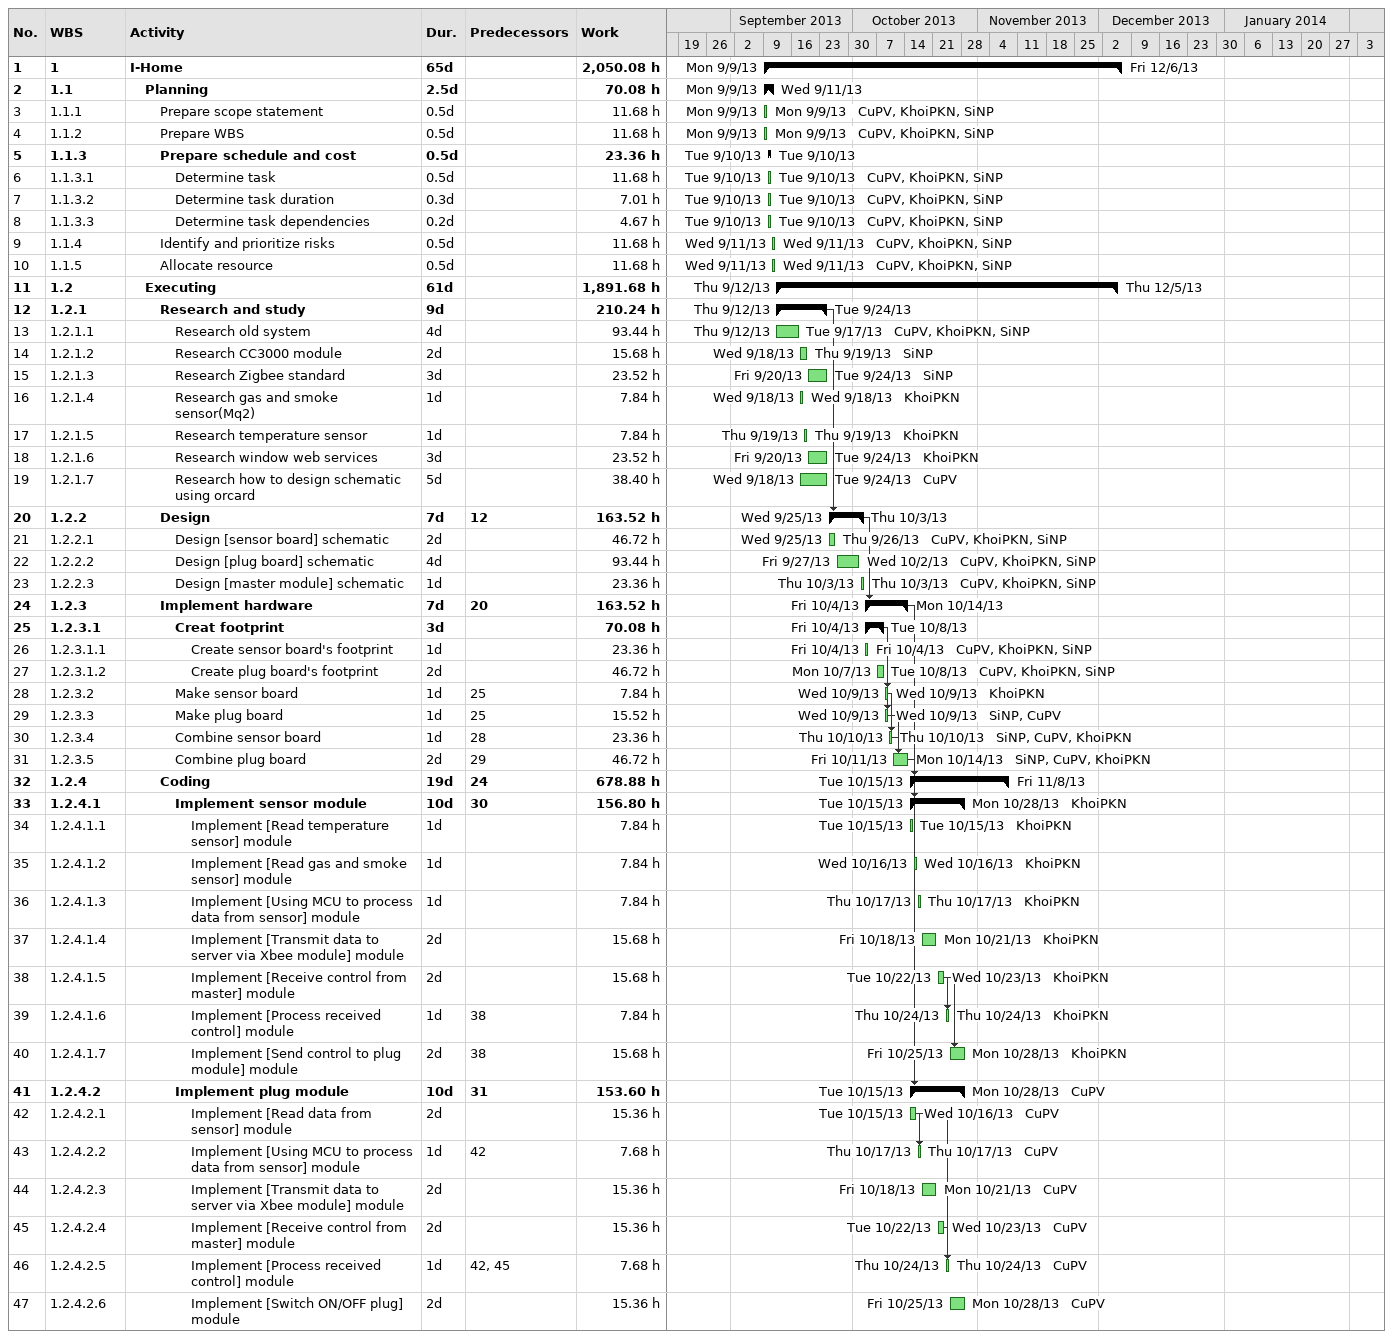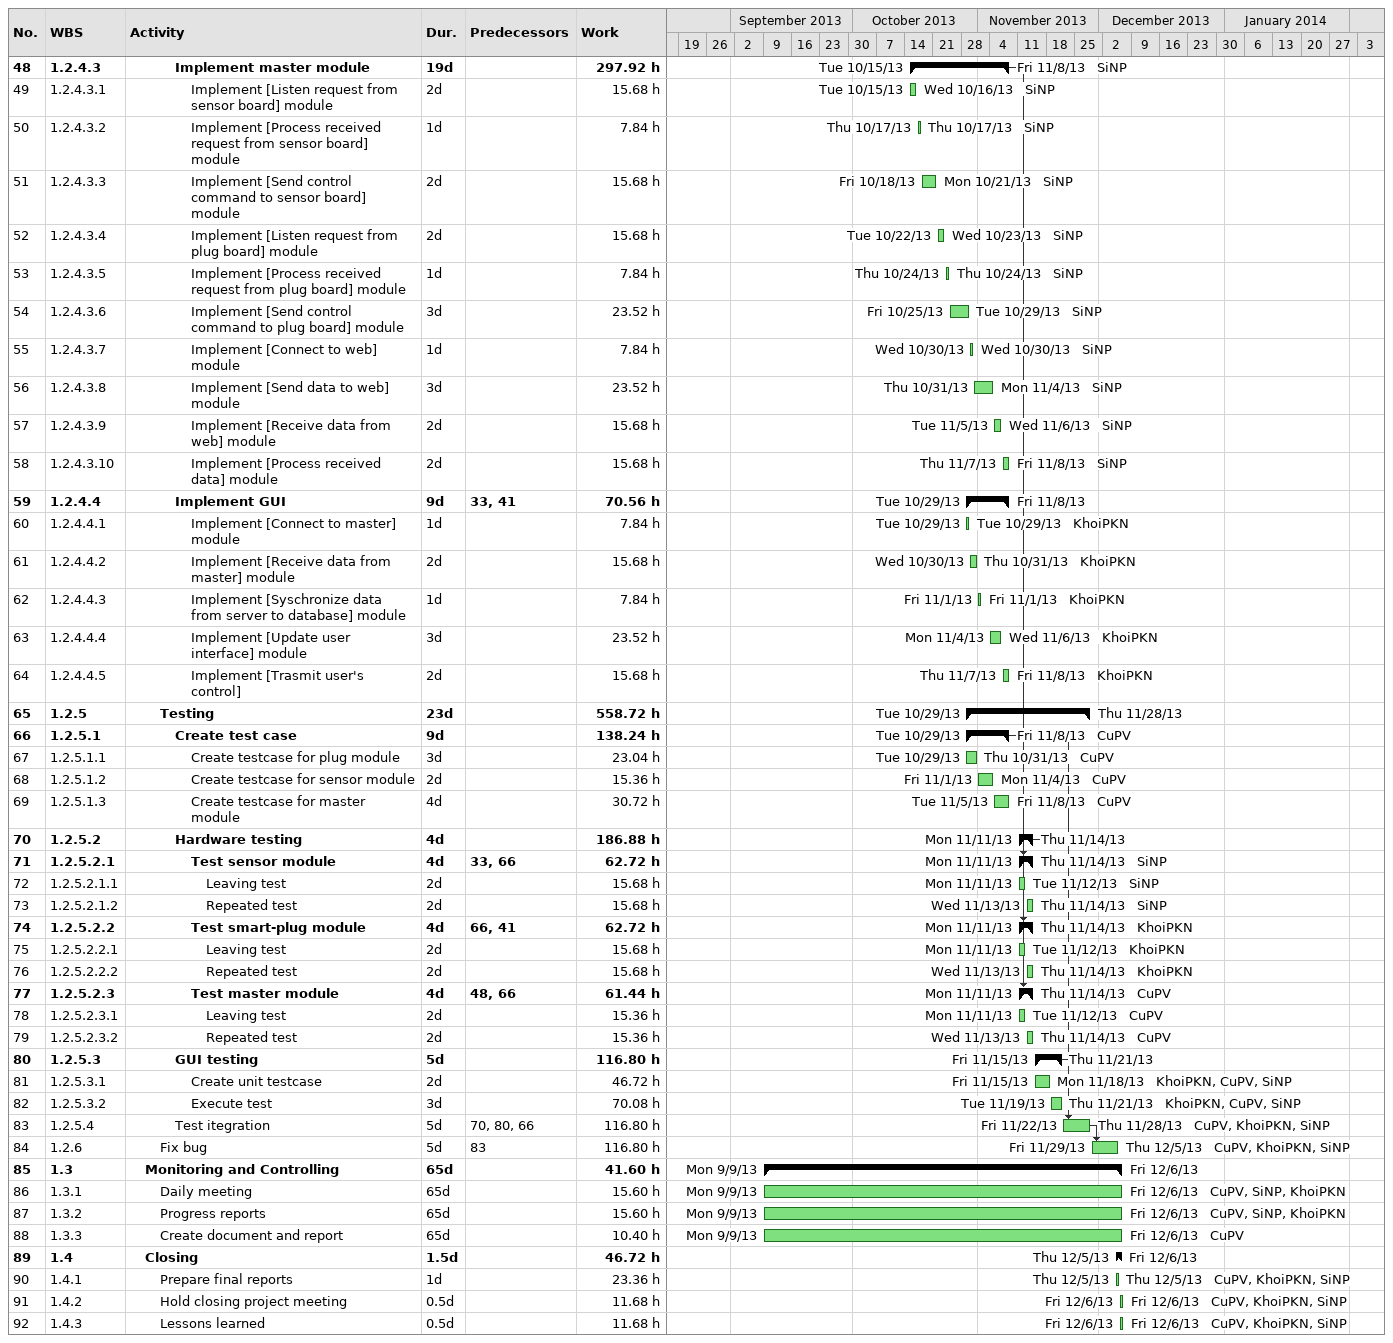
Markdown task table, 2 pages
| ID | WBS | Task | Duration | Start | Finish | Predecessors | Resources | Work (h) |
|---|---|---|---|---|---|---|---|---|
| 1 | 1 | **I-Home** | 65d | 2013-09-09 | 2013-12-06 |  |  | 2050.08 |
| 2 | 1.1 | **Planning** | 2.5d | 2013-09-09 | 2013-09-11 |  |  | 70.08 |
| 3 | 1.1.1 | Prepare scope statement | 0.5d | 2013-09-09 | 2013-09-09 |  | CuPV, KhoiPKN, SiNP | 11.68 |
| 4 | 1.1.2 | Prepare WBS | 0.5d | 2013-09-09 | 2013-09-09 |  | CuPV, KhoiPKN, SiNP | 11.68 |
| 5 | 1.1.3 | **Prepare schedule and cost** | 0.5d | 2013-09-10 | 2013-09-10 |  |  | 23.36 |
| 6 | 1.1.3.1 | Determine task | 0.5d | 2013-09-10 | 2013-09-10 |  | CuPV, KhoiPKN, SiNP | 11.68 |
| 7 | 1.1.3.2 | Determine task duration | 0.3d | 2013-09-10 | 2013-09-10 |  | CuPV, KhoiPKN, SiNP | 7.01 |
| 8 | 1.1.3.3 | Determine task dependencies | 0.2d | 2013-09-10 | 2013-09-10 |  | CuPV, KhoiPKN, SiNP | 4.67 |
| 9 | 1.1.4 | Identify and prioritize risks | 0.5d | 2013-09-11 | 2013-09-11 |  | CuPV, KhoiPKN, SiNP | 11.68 |
| 10 | 1.1.5 | Allocate resource | 0.5d | 2013-09-11 | 2013-09-11 |  | CuPV, KhoiPKN, SiNP | 11.68 |
| 11 | 1.2 | **Executing** | 61d | 2013-09-12 | 2013-12-05 |  |  | 1891.68 |
| 12 | 1.2.1 | **Research and study** | 9d | 2013-09-12 | 2013-09-24 |  |  | 210.24 |
| 13 | 1.2.1.1 | Research old system | 4d | 2013-09-12 | 2013-09-17 |  | CuPV, KhoiPKN, SiNP | 93.44 |
| 14 | 1.2.1.2 | Research CC3000 module | 2d | 2013-09-18 | 2013-09-19 |  | SiNP | 15.68 |
| 15 | 1.2.1.3 | Research Zigbee standard | 3d | 2013-09-20 | 2013-09-24 |  | SiNP | 23.52 |
| 16 | 1.2.1.4 | Research gas and smoke sensor(Mq2) | 1d | 2013-09-18 | 2013-09-18 |  | KhoiPKN | 7.84 |
| 17 | 1.2.1.5 | Research temperature sensor | 1d | 2013-09-19 | 2013-09-19 |  | KhoiPKN | 7.84 |
| 18 | 1.2.1.6 | Research window web services | 3d | 2013-09-20 | 2013-09-24 |  | KhoiPKN | 23.52 |
| 19 | 1.2.1.7 | Research how to design schematic using orcard | 5d | 2013-09-18 | 2013-09-24 |  | CuPV | 38.40 |
| 20 | 1.2.2 | **Design** | 7d | 2013-09-25 | 2013-10-03 | 12 |  | 163.52 |
| 21 | 1.2.2.1 | Design [sensor board] schematic | 2d | 2013-09-25 | 2013-09-26 |  | CuPV, KhoiPKN, SiNP | 46.72 |
| 22 | 1.2.2.2 | Design [plug board] schematic | 4d | 2013-09-27 | 2013-10-02 |  | CuPV, KhoiPKN, SiNP | 93.44 |
| 23 | 1.2.2.3 | Design [master module] schematic | 1d | 2013-10-03 | 2013-10-03 |  | CuPV, KhoiPKN, SiNP | 23.36 |
| 24 | 1.2.3 | **Implement hardware** | 7d | 2013-10-04 | 2013-10-14 | 20 |  | 163.52 |
| 25 | 1.2.3.1 | **Creat footprint** | 3d | 2013-10-04 | 2013-10-08 |  |  | 70.08 |
| 26 | 1.2.3.1.1 | Create sensor board's footprint | 1d | 2013-10-04 | 2013-10-04 |  | CuPV, KhoiPKN, SiNP | 23.36 |
| 27 | 1.2.3.1.2 | Create plug board's footprint | 2d | 2013-10-07 | 2013-10-08 |  | CuPV, KhoiPKN, SiNP | 46.72 |
| 28 | 1.2.3.2 | Make sensor board | 1d | 2013-10-09 | 2013-10-09 | 25 | KhoiPKN | 7.84 |
| 29 | 1.2.3.3 | Make plug board | 1d | 2013-10-09 | 2013-10-09 | 25 | SiNP, CuPV | 15.52 |
| 30 | 1.2.3.4 | Combine sensor board | 1d | 2013-10-10 | 2013-10-10 | 28 | SiNP, CuPV, KhoiPKN | 23.36 |
| 31 | 1.2.3.5 | Combine plug board | 2d | 2013-10-11 | 2013-10-14 | 29 | SiNP, CuPV, KhoiPKN | 46.72 |
| 32 | 1.2.4 | **Coding** | 19d | 2013-10-15 | 2013-11-08 | 24 |  | 678.88 |
| 33 | 1.2.4.1 | **Implement sensor module** | 10d | 2013-10-15 | 2013-10-28 | 30 | KhoiPKN | 156.80 |
| 34 | 1.2.4.1.1 | Implement [Read temperature sensor] module | 1d | 2013-10-15 | 2013-10-15 |  | KhoiPKN | 7.84 |
| 35 | 1.2.4.1.2 | Implement [Read gas and smoke sensor] module | 1d | 2013-10-16 | 2013-10-16 |  | KhoiPKN | 7.84 |
| 36 | 1.2.4.1.3 | Implement [Using MCU to process data from sensor] module | 1d | 2013-10-17 | 2013-10-17 |  | KhoiPKN | 7.84 |
| 37 | 1.2.4.1.4 | Implement [Transmit data to server via Xbee module] module | 2d | 2013-10-18 | 2013-10-21 |  | KhoiPKN | 15.68 |
| 38 | 1.2.4.1.5 | Implement [Receive control from master] module | 2d | 2013-10-22 | 2013-10-23 |  | KhoiPKN | 15.68 |
| 39 | 1.2.4.1.6 | Implement [Process received control] module | 1d | 2013-10-24 | 2013-10-24 | 38 | KhoiPKN | 7.84 |
| 40 | 1.2.4.1.7 | Implement [Send control to plug module] module | 2d | 2013-10-25 | 2013-10-28 | 38 | KhoiPKN | 15.68 |
| 41 | 1.2.4.2 | **Implement plug module** | 10d | 2013-10-15 | 2013-10-28 | 31 | CuPV | 153.60 |
| 42 | 1.2.4.2.1 | Implement [Read data from sensor] module | 2d | 2013-10-15 | 2013-10-16 |  | CuPV | 15.36 |
| 43 | 1.2.4.2.2 | Implement [Using MCU to process data from sensor] module | 1d | 2013-10-17 | 2013-10-17 | 42 | CuPV | 7.68 |
| 44 | 1.2.4.2.3 | Implement [Transmit data to server via Xbee module] module | 2d | 2013-10-18 | 2013-10-21 |  | CuPV | 15.36 |
| 45 | 1.2.4.2.4 | Implement [Receive control from master] module | 2d | 2013-10-22 | 2013-10-23 |  | CuPV | 15.36 |
| 46 | 1.2.4.2.5 | Implement [Process received control] module | 1d | 2013-10-24 | 2013-10-24 | 42, 45 | CuPV | 7.68 |
| 47 | 1.2.4.2.6 | Implement [Switch ON/OFF plug] module | 2d | 2013-10-25 | 2013-10-28 |  | CuPV | 15.36 |
| 48 | 1.2.4.3 | **Implement master module** | 19d | 2013-10-15 | 2013-11-08 |  | SiNP | 297.92 |
| 49 | 1.2.4.3.1 | Implement [Listen request from sensor board] module | 2d | 2013-10-15 | 2013-10-16 |  | SiNP | 15.68 |
| 50 | 1.2.4.3.2 | Implement [Process received request from sensor board] module | 1d | 2013-10-17 | 2013-10-17 |  | SiNP | 7.84 |
| 51 | 1.2.4.3.3 | Implement [Send control command to sensor board] module | 2d | 2013-10-18 | 2013-10-21 |  | SiNP | 15.68 |
| 52 | 1.2.4.3.4 | Implement [Listen request from plug board] module | 2d | 2013-10-22 | 2013-10-23 |  | SiNP | 15.68 |
| 53 | 1.2.4.3.5 | Implement [Process received request from plug board] module | 1d | 2013-10-24 | 2013-10-24 |  | SiNP | 7.84 |
| 54 | 1.2.4.3.6 | Implement [Send control command to plug board] module | 3d | 2013-10-25 | 2013-10-29 |  | SiNP | 23.52 |
| 55 | 1.2.4.3.7 | Implement [Connect to web] module | 1d | 2013-10-30 | 2013-10-30 |  | SiNP | 7.84 |
| 56 | 1.2.4.3.8 | Implement [Send data to web] module | 3d | 2013-10-31 | 2013-11-04 |  | SiNP | 23.52 |
| 57 | 1.2.4.3.9 | Implement [Receive data from web] module | 2d | 2013-11-05 | 2013-11-06 |  | SiNP | 15.68 |
| 58 | 1.2.4.3.10 | Implement [Process received data] module | 2d | 2013-11-07 | 2013-11-08 |  | SiNP | 15.68 |
| 59 | 1.2.4.4 | **Implement GUI** | 9d | 2013-10-29 | 2013-11-08 | 33, 41 |  | 70.56 |
| 60 | 1.2.4.4.1 | Implement [Connect to master] module | 1d | 2013-10-29 | 2013-10-29 |  | KhoiPKN | 7.84 |
| 61 | 1.2.4.4.2 | Implement [Receive data from master] module | 2d | 2013-10-30 | 2013-10-31 |  | KhoiPKN | 15.68 |
| 62 | 1.2.4.4.3 | Implement [Syschronize data from server to database] module | 1d | 2013-11-01 | 2013-11-01 |  | KhoiPKN | 7.84 |
| 63 | 1.2.4.4.4 | Implement [Update user interface] module | 3d | 2013-11-04 | 2013-11-06 |  | KhoiPKN | 23.52 |
| 64 | 1.2.4.4.5 | Implement [Trasmit user's control] | 2d | 2013-11-07 | 2013-11-08 |  | KhoiPKN | 15.68 |
| 65 | 1.2.5 | **Testing** | 23d | 2013-10-29 | 2013-11-28 |  |  | 558.72 |
| 66 | 1.2.5.1 | **Create test case** | 9d | 2013-10-29 | 2013-11-08 |  | CuPV | 138.24 |
| 67 | 1.2.5.1.1 | Create testcase for plug module | 3d | 2013-10-29 | 2013-10-31 |  | CuPV | 23.04 |
| 68 | 1.2.5.1.2 | Create testcase for sensor module | 2d | 2013-11-01 | 2013-11-04 |  | CuPV | 15.36 |
| 69 | 1.2.5.1.3 | Create testcase for master module | 4d | 2013-11-05 | 2013-11-08 |  | CuPV | 30.72 |
| 70 | 1.2.5.2 | **Hardware testing** | 4d | 2013-11-11 | 2013-11-14 |  |  | 186.88 |
| 71 | 1.2.5.2.1 | **Test sensor module** | 4d | 2013-11-11 | 2013-11-14 | 33, 66 | SiNP | 62.72 |
| 72 | 1.2.5.2.1.1 | Leaving test | 2d | 2013-11-11 | 2013-11-12 |  | SiNP | 15.68 |
| 73 | 1.2.5.2.1.2 | Repeated test | 2d | 2013-11-13 | 2013-11-14 |  | SiNP | 15.68 |
| 74 | 1.2.5.2.2 | **Test smart-plug module** | 4d | 2013-11-11 | 2013-11-14 | 66, 41 | KhoiPKN | 62.72 |
| 75 | 1.2.5.2.2.1 | Leaving test | 2d | 2013-11-11 | 2013-11-12 |  | KhoiPKN | 15.68 |
| 76 | 1.2.5.2.2.2 | Repeated test | 2d | 2013-11-13 | 2013-11-14 |  | KhoiPKN | 15.68 |
| 77 | 1.2.5.2.3 | **Test master module** | 4d | 2013-11-11 | 2013-11-14 | 48, 66 | CuPV | 61.44 |
| 78 | 1.2.5.2.3.1 | Leaving test | 2d | 2013-11-11 | 2013-11-12 |  | CuPV | 15.36 |
| 79 | 1.2.5.2.3.2 | Repeated test | 2d | 2013-11-13 | 2013-11-14 |  | CuPV | 15.36 |
| 80 | 1.2.5.3 | **GUI testing** | 5d | 2013-11-15 | 2013-11-21 |  |  | 116.80 |
| 81 | 1.2.5.3.1 | Create unit testcase | 2d | 2013-11-15 | 2013-11-18 |  | KhoiPKN, CuPV, SiNP | 46.72 |
| 82 | 1.2.5.3.2 | Execute test | 3d | 2013-11-19 | 2013-11-21 |  | KhoiPKN, CuPV, SiNP | 70.08 |
| 83 | 1.2.5.4 | Test itegration | 5d | 2013-11-22 | 2013-11-28 | 70, 80, 66 | CuPV, KhoiPKN, SiNP | 116.80 |
| 84 | 1.2.6 | Fix bug | 5d | 2013-11-29 | 2013-12-05 | 83 | CuPV, KhoiPKN, SiNP | 116.80 |
| 85 | 1.3 | **Monitoring and Controlling** | 65d | 2013-09-09 | 2013-12-06 |  |  | 41.60 |
| 86 | 1.3.1 | Daily meeting | 65d | 2013-09-09 | 2013-12-06 |  | CuPV, SiNP, KhoiPKN | 15.60 |
| 87 | 1.3.2 | Progress reports | 65d | 2013-09-09 | 2013-12-06 |  | CuPV, SiNP, KhoiPKN | 15.60 |
| 88 | 1.3.3 | Create document and report | 65d | 2013-09-09 | 2013-12-06 |  | CuPV | 10.40 |
| 89 | 1.4 | **Closing** | 1.5d | 2013-12-05 | 2013-12-06 |  |  | 46.72 |
| 90 | 1.4.1 | Prepare final reports | 1d | 2013-12-05 | 2013-12-05 |  | CuPV, KhoiPKN, SiNP | 23.36 |
| 91 | 1.4.2 | Hold closing project meeting | 0.5d | 2013-12-06 | 2013-12-06 |  | CuPV, KhoiPKN, SiNP | 11.68 |
| 92 | 1.4.3 | Lessons learned | 0.5d | 2013-12-06 | 2013-12-06 |  | CuPV, KhoiPKN, SiNP | 11.68 |
